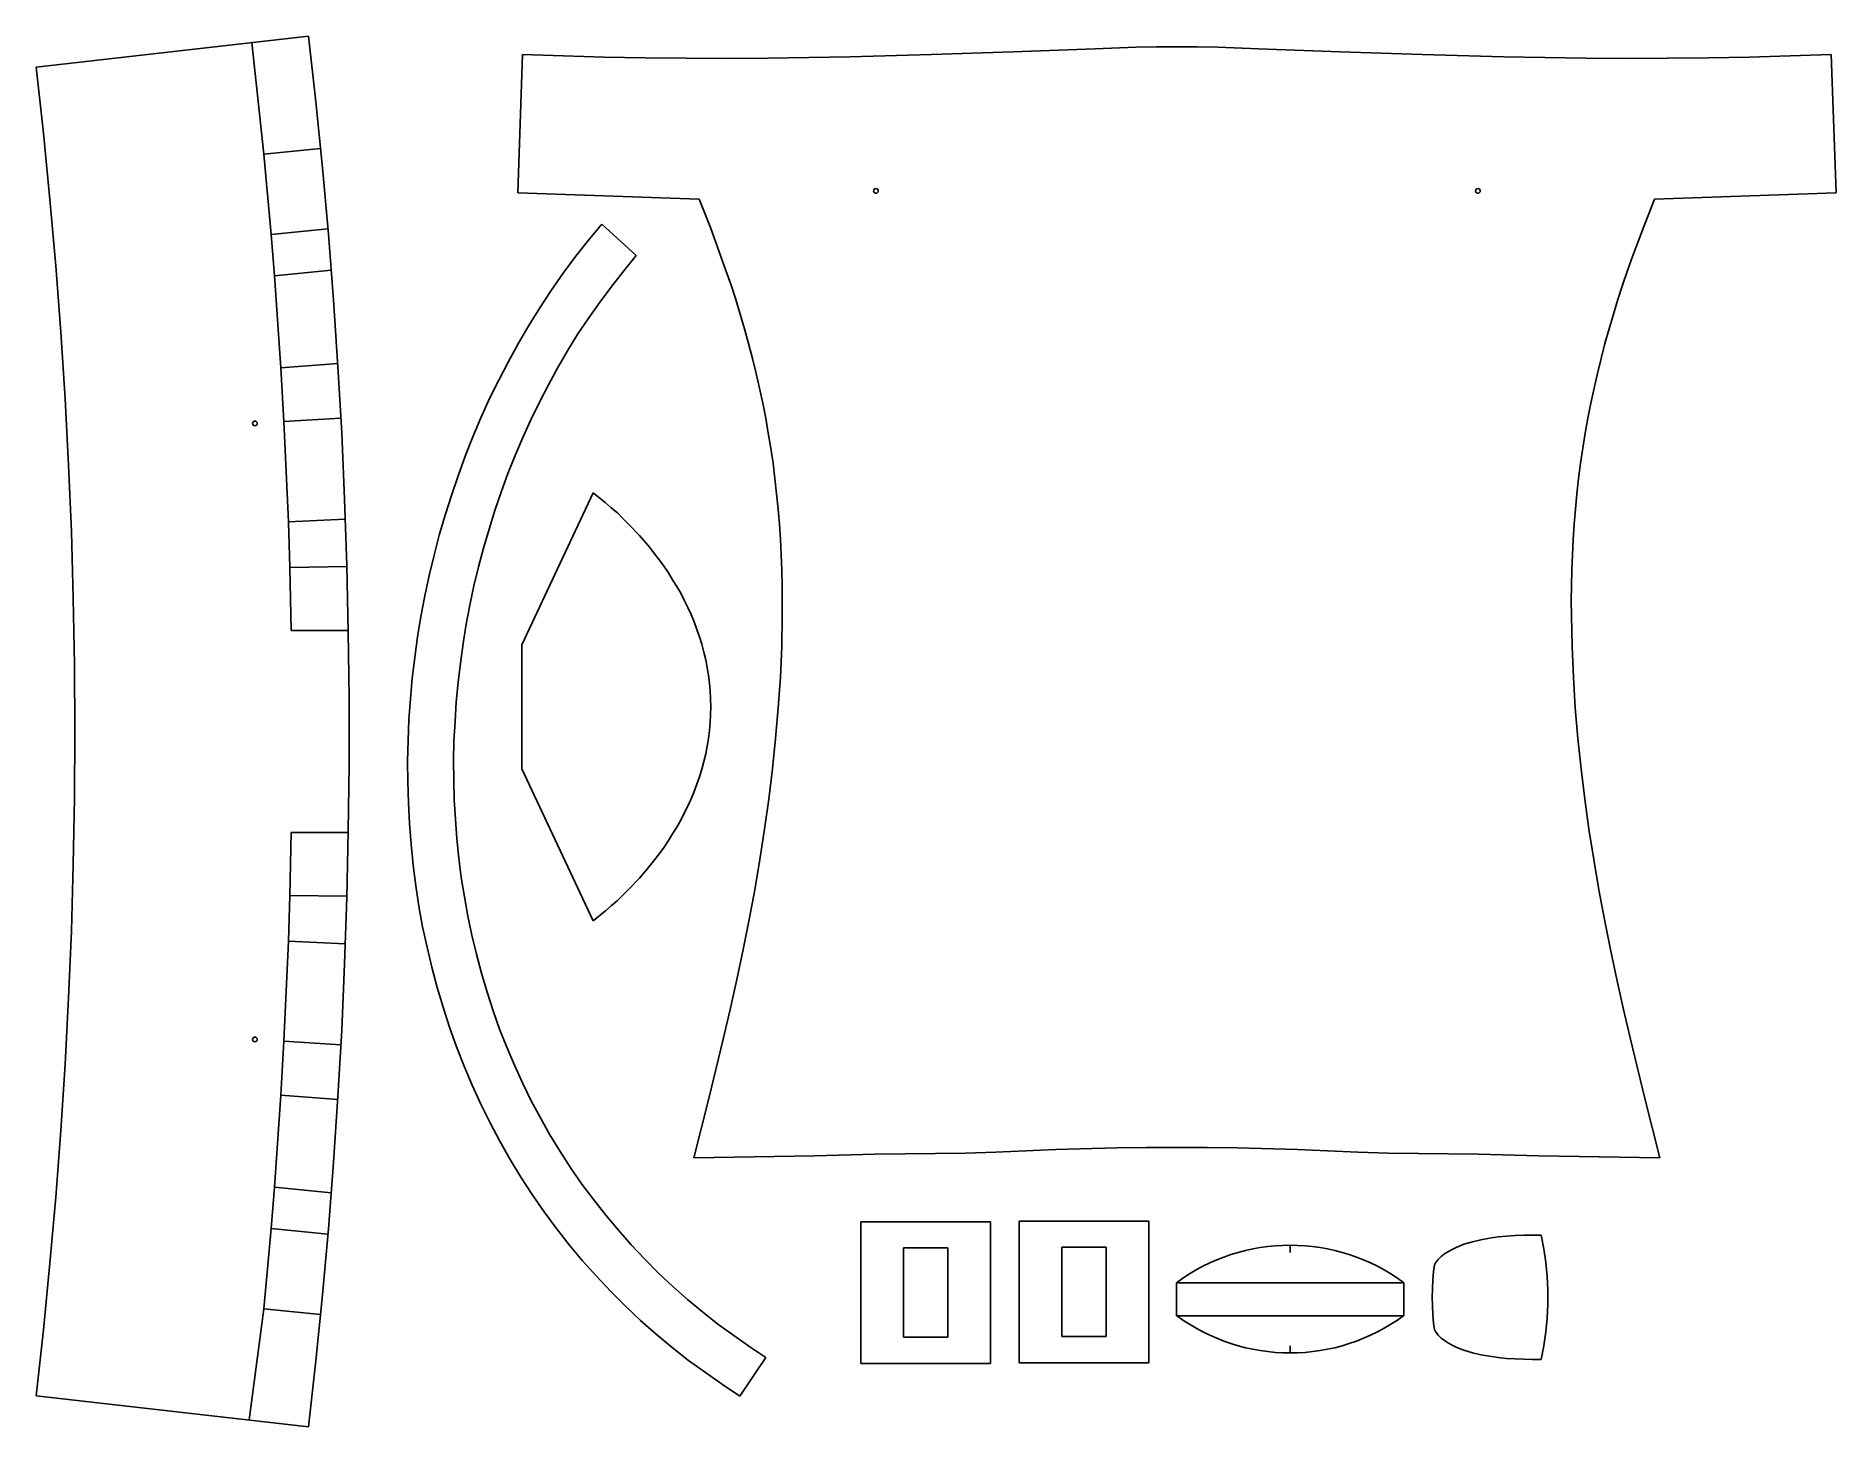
# Model space of a CAD drawing. Extents: x 14 to 489, y 9 to 375.
import ezdxf

# ---------------------------------------------------------------- set-up
doc = ezdxf.new("R2010")
doc.units = 0
doc.layers.add('Layer_1', color=7, linetype='CONTINUOUS')

msp = doc.modelspace()

# ---------------------------------------------------------------- linework, layer by layer
at = {"layer": 'Layer_1', "color": 7}
for p, q in [((86.229268, 375.304609), (14.392321, 367.118773)), ((86.229268, 375.304609), (88.164099, 357.940714)), ((141.419514, 333.933987), (142.709411, 370.398174)), ((142.709411, 370.398174), (153.475032, 370.050897)), ((228.983166, 369.802841), (250.514408, 370.398174)), ((250.514408, 370.398174), (272.095265, 371.142341)), ((272.095265, 371.142341), (293.676093, 371.936119)), ((293.676093, 371.936119), (304.441714, 372.38262)), ((304.441714, 372.38262), (309.849346, 372.481841)), ((309.849346, 372.481841), (315.207335, 372.481841)), ((320.614967, 372.481841), (315.207335, 372.481841)), ((326.022571, 372.38262), (320.614967, 372.481841)), ((336.788192, 371.936119), (326.022571, 372.38262)), ((358.319405, 371.142341), (336.788192, 371.936119)), ((379.900262, 370.398174), (358.319405, 371.142341)), ((401.481119, 369.802841), (379.900262, 370.398174)), ((487.754874, 370.398174), (476.989281, 370.050897)), ((489.044771, 333.933987), (487.754874, 370.398174)), ((16.327274, 349.655677), (14.392433, 367.118783)), ((153.475032, 370.050897), (164.240653, 369.753229)), ((164.240653, 369.753229), (175.05586, 369.554784)), ((175.05586, 369.554784), (185.821481, 369.455563)), ((185.821481, 369.455563), (196.636717, 369.405951)), ((196.636717, 369.405951), (207.402338, 369.455563)), ((207.402338, 369.455563), (218.167959, 369.604396)), ((218.167959, 369.604396), (228.983166, 369.802841)), ((412.24674, 369.604396), (401.481119, 369.802841)), ((423.061947, 369.455563), (412.24674, 369.604396)), ((433.827568, 369.405951), (423.061947, 369.455563)), ((444.593189, 369.455563), (433.827568, 369.405951)), ((455.408425, 369.554784), (444.593189, 369.455563)), ((466.174045, 369.753229), (455.408425, 369.554784)), ((476.989281, 370.050897), (466.174045, 369.753229)), ((88.164099, 357.940714), (89.900482, 340.527218)), ((18.063666, 332.192548), (16.327274, 349.655677)), ((74.471431, 344.148845), (89.404381, 345.63716)), ((89.900482, 340.527218), (91.488055, 323.0641)), ((189.294254, 332.296819), (141.419514, 333.933987)), ((189.294254, 332.296819), (192.221322, 324.805537)), ((441.170031, 332.296819), (438.242963, 324.805537)), ((441.170031, 332.296819), (489.044771, 333.933987)), ((19.601499, 314.679806), (18.063666, 332.192548)), ((76.40626, 323.014479), (91.33921, 324.502793)), ((91.488055, 323.0641), (92.827537, 305.650583)), ((160.064898, 321.465991), (163.567277, 325.689949)), ((172.671982, 317.39363), (163.567277, 325.689949)), ((192.221322, 324.805537), (194.999546, 317.215032)), ((438.242963, 324.805537), (435.415124, 317.215032)), ((156.676427, 317.134143), (160.064898, 321.465991)), ((20.941014, 297.216687), (19.601499, 314.679806)), ((77.299254, 312.050439), (92.232204, 313.538753)), ((153.422859, 312.73942), (156.676427, 317.134143)), ((166.233546, 309.338467), (169.430276, 313.376519)), ((169.430276, 313.376519), (172.671982, 317.39363)), ((194.999546, 317.215032), (196.339057, 313.444585)), ((196.339057, 313.444585), (197.67854, 309.624527)), ((434.075641, 313.444585), (432.785745, 309.624527)), ((435.415124, 317.215032), (434.075641, 313.444585)), ((150.2832, 308.236806), (153.422859, 312.73942)), ((163.12674, 305.258483), (166.233546, 309.338467)), ((197.67854, 309.624527), (198.918822, 305.804471)), ((432.785745, 309.624527), (431.545463, 305.804471)), ((92.827537, 305.650583), (94.018206, 288.187473)), ((147.27844, 303.671317), (150.2832, 308.236806)), ((160.15784, 301.004673), (163.12674, 305.258483)), ((198.918822, 305.804471), (200.10949, 301.934801)), ((431.545463, 305.804471), (430.354795, 301.934801)), ((144.387601, 298.997963), (147.27844, 303.671317)), ((157.299845, 296.753922), (160.15784, 301.004673)), ((200.10949, 301.934801), (201.250542, 298.065133)), ((430.354795, 301.934801), (429.213742, 298.065133)), ((22.082062, 279.65433), (20.941014, 297.216687)), ((141.586674, 294.282652), (144.387601, 298.997963)), ((154.579766, 292.329373), (157.299845, 296.753922)), ((201.250542, 298.065133), (202.292394, 294.195463)), ((429.213742, 298.065133), (428.122304, 294.195463)), ((138.965614, 289.483498), (141.586674, 294.282652)), ((152.015543, 287.88689), (154.579766, 292.329373)), ((202.292394, 294.195463), (203.334217, 290.276183)), ((203.334217, 290.276183), (204.27684, 286.356901)), ((427.130068, 290.276183), (426.137859, 286.356901)), ((428.122304, 294.195463), (427.130068, 290.276183)), ((78.986023, 287.840194), (93.968596, 288.93164)), ((94.018206, 288.187473), (95.01043, 270.674734)), ((136.413513, 284.597444), (138.965614, 289.483498)), ((149.520279, 283.357508), (152.015543, 287.88689)), ((204.27684, 286.356901), (205.219434, 282.437622)), ((426.137859, 286.356901), (425.244851, 282.437622)), ((134.017265, 279.693458), (136.413513, 284.597444)), ((147.159903, 278.765226), (149.520279, 283.357508)), ((205.219434, 282.437622), (206.013212, 278.518343)), ((425.244851, 282.437622), (424.401458, 278.518343)), ((22.975071, 262.141636), (22.082062, 279.65433)), ((131.734941, 274.681605), (134.017265, 279.693458)), ((144.889452, 274.131011), (147.159903, 278.765226)), ((206.013212, 278.518343), (206.80699, 274.549451)), ((424.401458, 278.518343), (423.60768, 274.549451)), ((94.762388, 274.593994), (79.779822, 273.651423)), ((95.01043, 270.674734), (95.754591, 253.211598)), ((129.608472, 269.651819), (131.734941, 274.681605)), ((142.753892, 269.433896), (144.889452, 274.131011)), ((206.80699, 274.549451), (207.501567, 270.58056)), ((207.501567, 270.58056), (208.146501, 266.611669)), ((422.913131, 270.58056), (422.268169, 266.611669)), ((423.60768, 274.549451), (422.913131, 270.58056)), ((127.595912, 264.514142), (129.608472, 269.651819)), ((140.708259, 264.694848), (142.753892, 269.433896)), ((208.146501, 266.611669), (208.741821, 262.642778)), ((422.268169, 266.611669), (421.672849, 262.642778)), ((23.719238, 244.628895), (22.975071, 262.141636)), ((125.694259, 259.379523), (127.595912, 264.514142)), ((138.81848, 259.937867), (140.708259, 264.694848)), ((208.741821, 262.642778), (209.23794, 258.624275)), ((421.672849, 262.642778), (421.176731, 258.624275)), ((123.927495, 254.182005), (125.694259, 259.379523)), ((137.042624, 255.073019), (138.81848, 259.937867)), ((209.23794, 258.624275), (209.684443, 254.605772)), ((421.176731, 258.624275), (420.730227, 254.605772)), ((95.754591, 253.211598), (96.349939, 235.698869)), ((122.271623, 248.98752), (123.927495, 254.182005)), ((135.37766, 250.211205), (137.042624, 255.073019)), ((142.539106, 214.783413), (161.292124, 254.869215)), ((164.516851, 252.289421), (161.292124, 254.869215)), ((166.104408, 250.949938), (164.516851, 252.289421)), ((209.684443, 254.605772), (210.081332, 250.587271)), ((420.730227, 254.605772), (420.333338, 250.587271)), ((95.953048, 247.952805), (80.970483, 247.258263)), ((120.729662, 243.685143), (122.271623, 248.98752)), ((133.847587, 245.28649), (135.37766, 250.211205)), ((167.691964, 249.560812), (166.104408, 250.949938)), ((169.180292, 248.1221), (167.691964, 249.560812)), ((170.668619, 246.633772), (169.180292, 248.1221)), ((210.081332, 250.587271), (210.428607, 246.568768)), ((420.333338, 250.587271), (420.035678, 246.568768)), ((24.215324, 227.066545), (23.719238, 244.628895)), ((119.364537, 238.409824), (120.729662, 243.685143)), ((132.407439, 240.319843), (133.847587, 245.28649)), ((173.496457, 243.607475), (170.668619, 246.633772)), ((176.225066, 240.432362), (173.496457, 243.607475)), ((210.428607, 246.568768), (210.67668, 242.550265)), ((210.67668, 242.550265), (210.875111, 238.531762)), ((419.738018, 242.550265), (419.53956, 238.531762)), ((420.035678, 246.568768), (419.738018, 242.550265)), ((118.068359, 233.04758), (119.364537, 238.409824)), ((131.078172, 235.356204), (132.407439, 240.319843)), ((177.514963, 238.795191), (176.225066, 240.432362)), ((178.80486, 237.108434), (177.514963, 238.795191)), ((210.875111, 238.531762), (211.023955, 234.513262)), ((419.53956, 238.531762), (419.390744, 234.513262)), ((81.317775, 235.202746), (96.349946, 235.401206)), ((96.349939, 235.698869), (96.746835, 218.186144)), ((116.949016, 227.712395), (118.068359, 233.04758)), ((129.883807, 230.329689), (131.078172, 235.356204)), ((179.995527, 235.421648), (178.80486, 237.108434)), ((181.186195, 233.734862), (179.995527, 235.421648)), ((182.277633, 231.948875), (181.186195, 233.734862)), ((211.023955, 234.513262), (211.123156, 230.445147)), ((419.390744, 234.513262), (419.291514, 230.445147)), ((128.82433, 225.240276), (129.883807, 230.329689)), ((183.369071, 230.16286), (182.277633, 231.948875)), ((184.410922, 228.376873), (183.369071, 230.16286)), ((185.353516, 226.541243), (184.410922, 228.376873)), ((211.123156, 230.445147), (211.17277, 226.426644)), ((419.291514, 230.445147), (419.2419, 226.426644)), ((24.562622, 209.504181), (24.215324, 227.066545)), ((115.898619, 222.290285), (116.949016, 227.712395)), ((127.851739, 220.219803), (128.82433, 225.240276)), ((186.296138, 224.656027), (185.353516, 226.541243)), ((187.139531, 222.77081), (186.296138, 224.656027)), ((211.17277, 226.426644), (211.17277, 222.408144)), ((419.2419, 226.426644), (419.291514, 222.408144)), ((96.746818, 218.583018), (81.714651, 218.58301)), ((115.025061, 216.895232), (115.898619, 222.290285)), ((127.014051, 215.136455), (127.851739, 220.219803)), ((187.982924, 220.83598), (187.139531, 222.77081)), ((188.677473, 218.851534), (187.982924, 220.83598)), ((189.372022, 216.916675), (188.677473, 218.851534)), ((211.17277, 222.408144), (211.023955, 214.321534)), ((419.291514, 222.408144), (419.440358, 214.321534)), ((96.746835, 218.186144), (96.945276, 200.723)), ((114.28638, 211.437254), (115.025061, 216.895232)), ((126.311241, 209.990182), (127.014051, 215.136455)), ((142.539106, 182.139268), (142.539106, 214.783413)), ((189.96737, 214.932229), (189.372022, 216.916675)), ((190.513075, 212.898197), (189.96737, 214.932229)), ((211.023955, 214.321534), (210.67668, 206.234908)), ((419.440358, 214.321534), (419.787633, 206.234908)), ((24.661832, 191.941841), (24.562622, 209.504181)), ((113.613628, 206.003277), (114.28638, 211.437254)), ((125.69534, 204.9129), (126.311241, 209.990182)), ((191.009193, 210.864137), (190.513075, 212.898197)), ((191.406082, 208.830077), (191.009193, 210.864137)), ((113.141698, 200.530398), (113.613628, 206.003277)), ((125.214317, 199.772693), (125.69534, 204.9129)), ((191.753357, 206.746402), (191.406082, 208.830077)), ((192.00143, 204.712341), (191.753357, 206.746402)), ((192.199861, 202.628666), (192.00143, 204.712341)), ((210.67668, 206.234908), (210.130947, 198.197896)), ((419.787633, 206.234908), (420.283723, 198.197896)), ((96.945276, 200.723), (96.945267, 183.210283)), ((112.735697, 195.08152), (113.141698, 200.530398)), ((124.88915, 194.614553), (125.214317, 199.772693)), ((192.29909, 200.54502), (192.199861, 202.628666)), ((192.348705, 198.461345), (192.29909, 200.54502)), ((112.530516, 189.593742), (112.735697, 195.08152)), ((124.608946, 189.435446), (124.88915, 194.614553)), ((192.199861, 194.293986), (192.29909, 196.377661)), ((192.29909, 196.377661), (192.348705, 198.461345)), ((210.130947, 198.197896), (209.436398, 190.111298)), ((420.283723, 198.197896), (420.9783, 190.111298)), ((24.562619, 174.379508), (24.661832, 191.941841)), ((191.406082, 188.092604), (191.753357, 190.126665)), ((191.753357, 190.126665), (192.00143, 192.21034)), ((192.00143, 192.21034), (192.199861, 194.293986)), ((209.436398, 190.111298), (208.593005, 182.123901)), ((420.9783, 190.111298), (421.821693, 182.123901)), ((112.391255, 184.129937), (112.530516, 189.593742)), ((124.505568, 184.283371), (124.608946, 189.435446)), ((190.513075, 184.024484), (191.009193, 186.058544)), ((191.009193, 186.058544), (191.406082, 188.092604)), ((96.945267, 183.210283), (96.746835, 165.697572)), ((112.407865, 178.648224), (112.391255, 184.129937)), ((124.558046, 179.113363), (124.505568, 184.283371)), ((142.539106, 182.139268), (161.292124, 142.003852)), ((189.372022, 180.005978), (189.96737, 181.990424)), ((189.96737, 181.990424), (190.513075, 184.024484)), ((208.593005, 182.123901), (207.650383, 174.136503)), ((421.821693, 182.123901), (422.813902, 174.136503)), ((112.580317, 173.148553), (112.407865, 178.648224)), ((124.676444, 173.967329), (124.558046, 179.113363)), ((187.139531, 174.15187), (187.93331, 176.086701)), ((187.93331, 176.086701), (188.677473, 178.021561)), ((188.677473, 178.021561), (189.372022, 180.005978)), ((24.215342, 156.866778), (24.562619, 174.379508)), ((112.863663, 167.651914), (112.580317, 173.148553)), ((124.971678, 168.848354), (124.676444, 173.967329)), ((185.353516, 170.381438), (186.296138, 172.266654)), ((186.296138, 172.266654), (187.139531, 174.15187)), ((207.650383, 174.136503), (206.50933, 166.149106)), ((422.813902, 174.136503), (423.90534, 166.149106)), ((113.278872, 162.203275), (112.863663, 167.651914)), ((125.356826, 163.687419), (124.971678, 168.848354)), ((182.277633, 164.92422), (183.369071, 166.710206)), ((183.369071, 166.710206), (184.410922, 168.545808)), ((184.410922, 168.545808), (185.353516, 170.381438)), ((206.50933, 166.149106), (205.269048, 158.161709)), ((423.90534, 166.149106), (425.145622, 158.161709)), ((96.746821, 165.350273), (81.714655, 165.350265)), ((96.746835, 165.697572), (96.349924, 148.184835)), ((113.849938, 156.736702), (113.278872, 162.203275)), ((125.873837, 158.574484), (125.356826, 163.687419)), ((178.80486, 159.764661), (179.995527, 161.451419)), ((179.995527, 161.451419), (181.186195, 163.187819)), ((181.186195, 163.187819), (182.277633, 164.92422)), ((23.719226, 139.304425), (24.215342, 156.866778)), ((114.531898, 151.273161), (113.849938, 156.736702)), ((126.546704, 153.443615), (125.873837, 158.574484)), ((176.225066, 156.490319), (177.514963, 158.12749)), ((177.514963, 158.12749), (178.80486, 159.764661)), ((205.269048, 158.161709), (203.929565, 150.223927)), ((425.145622, 158.161709), (426.534748, 150.223927)), ((127.351434, 148.360745), (126.546704, 153.443615)), ((170.668619, 150.288908), (173.496457, 153.315206)), ((173.496457, 153.315206), (176.225066, 156.490319)), ((81.317757, 148.680914), (96.34994, 148.532106)), ((96.349924, 148.184835), (95.754612, 130.721712)), ((115.366676, 145.902561), (114.531898, 151.273161)), ((128.267057, 143.280908), (127.351434, 148.360745)), ((166.104408, 145.972743), (167.691964, 147.361869)), ((167.691964, 147.361869), (170.668619, 150.288908)), ((203.929565, 150.223927), (202.44121, 142.335759)), ((426.534748, 150.223927), (428.023075, 142.335759)), ((116.336355, 140.469087), (115.366676, 145.902561)), ((129.293563, 138.204079), (128.267057, 143.280908)), ((161.292124, 142.003852), (164.566466, 144.63326)), ((164.566466, 144.63326), (166.104408, 145.972743)), ((22.975052, 121.74207), (23.719226, 139.304425)), ((117.503815, 135.107585), (116.336355, 140.469087)), ((130.517862, 133.199248), (129.293563, 138.204079)), ((202.44121, 142.335759), (200.853653, 134.447591)), ((428.023075, 142.335759), (429.561017, 134.447591)), ((95.953037, 135.930889), (80.970474, 136.675032)), ((118.737206, 129.770084), (117.503815, 135.107585)), ((131.853054, 128.197451), (130.517862, 133.199248)), ((200.853653, 134.447591), (199.166896, 126.559423)), ((429.561017, 134.447591), (431.247803, 126.559423)), ((95.754612, 130.721712), (95.010434, 113.208962)), ((120.14741, 124.459589), (118.737206, 129.770084)), ((133.320109, 123.243652), (131.853054, 128.197451)), ((121.755407, 119.221093), (120.14741, 124.459589)), ((199.166896, 126.559423), (197.430495, 118.671256)), ((431.247803, 126.559423), (433.03379, 118.671256)), ((22.082055, 104.229332), (22.975052, 121.74207)), ((123.429348, 114.006622), (121.755407, 119.221093)), ((134.919014, 118.337827), (133.320109, 123.243652)), ((197.430495, 118.671256), (195.594894, 110.832674)), ((433.03379, 118.671256), (434.819805, 110.832674)), ((125.280089, 108.819133), (123.429348, 114.006622)), ((136.649793, 113.480027), (134.919014, 118.337827)), ((94.762383, 109.339306), (79.779824, 110.281901)), ((95.010434, 113.208962), (94.018217, 95.745847)), ((138.533377, 108.715141), (136.649793, 113.480027)), ((195.594894, 110.832674), (191.774818, 95.205183)), ((434.819805, 110.832674), (438.639852, 95.205183)), ((127.283673, 103.724635), (125.280089, 108.819133)), ((140.527869, 103.953314), (138.533377, 108.715141)), ((20.940997, 86.716621), (22.082055, 104.229332)), ((129.419106, 98.67811), (127.283673, 103.724635)), ((142.675189, 99.284453), (140.527869, 103.953314)), ((78.986036, 96.093136), (93.968594, 94.952061)), ((94.018217, 95.745847), (92.827549, 78.282736)), ((131.686402, 93.679584), (129.419106, 98.67811)), ((144.978356, 94.597631), (142.675189, 99.284453)), ((191.774818, 95.205183), (187.855542, 79.577663)), ((438.639852, 95.205183), (442.559129, 79.577663)), ((134.151491, 88.753057), (131.686402, 93.679584)), ((147.410357, 90.069708), (144.978356, 94.597631)), ((19.601518, 69.203888), (20.940997, 86.716621)), ((136.703467, 83.895471), (134.151491, 88.753057)), ((149.908278, 85.565759), (147.410357, 90.069708)), ((152.624959, 81.178775), (149.908278, 85.565759)), ((139.408272, 79.13085), (136.703467, 83.895471)), ((155.428539, 76.860757), (152.624959, 81.178775)), ((251.55626, 80.669101), (259.494042, 80.76833)), ((259.494042, 80.76833), (267.481411, 81.06599)), ((267.481411, 81.06599), (275.419194, 81.413293)), ((275.419194, 81.413293), (283.356976, 81.710953)), ((283.356976, 81.710953), (299.282156, 82.157456)), ((299.282156, 82.157456), (307.269553, 82.256658)), ((307.269553, 82.256658), (315.207335, 82.306272)), ((323.194732, 82.256658), (315.207335, 82.306272)), ((331.132515, 82.157456), (323.194732, 82.256658)), ((347.057694, 81.710953), (331.132515, 82.157456)), ((354.995477, 81.413293), (347.057694, 81.710953)), ((362.982874, 81.06599), (354.995477, 81.413293)), ((370.920656, 80.76833), (362.982874, 81.06599)), ((378.908053, 80.669101), (370.920656, 80.76833)), ((92.827549, 78.282736), (91.488036, 60.819607)), ((142.265908, 74.459194), (139.408272, 79.13085)), ((158.363983, 72.590737), (155.428539, 76.860757)), ((187.855542, 79.577663), (203.780721, 79.776122)), ((203.780721, 79.776122), (219.705901, 80.073782)), ((219.705901, 80.073782), (235.63108, 80.470671)), ((235.63108, 80.470671), (243.568863, 80.619515)), ((243.568863, 80.619515), (251.55626, 80.669101)), ((386.845836, 80.619515), (378.908053, 80.669101)), ((394.783618, 80.470671), (386.845836, 80.619515)), ((410.708798, 80.073782), (394.783618, 80.470671)), ((426.633949, 79.776122), (410.708798, 80.073782)), ((442.559129, 79.577663), (426.633949, 79.776122)), ((77.299271, 71.833282), (92.232205, 70.344959)), ((145.255395, 69.835511), (142.265908, 74.459194)), ((161.473212, 68.458624), (158.363983, 72.590737)), ((18.063553, 51.740763), (19.601518, 69.203888)), ((148.352748, 65.325761), (145.255395, 69.835511)), ((164.624378, 64.416443), (161.473212, 68.458624)), ((151.668861, 60.932976), (148.352748, 65.325761)), ((167.973323, 60.446236), (164.624378, 64.416443)), ((266.095225, 62.648463), (231.913148, 62.648463)), ((231.913148, 62.648463), (231.913148, 25.340885)), ((266.095225, 62.648463), (266.095225, 25.340885)), ((307.836852, 62.819863), (273.654776, 62.819863)), ((273.654776, 62.819863), (273.654776, 25.512285)), ((307.836852, 62.819863), (307.836852, 25.512285)), ((76.406256, 60.869227), (91.339221, 59.380878)), ((91.488036, 60.819607), (89.900486, 43.406111)), ((155.026901, 56.630096), (151.668861, 60.932976)), ((171.364217, 56.565986), (167.973323, 60.446236)), ((393.171988, 57.436989), (390.939497, 56.742412)), ((395.404479, 57.933079), (393.171988, 57.436989)), ((397.636998, 58.329968), (395.404479, 57.933079)), ((399.919103, 58.677243), (397.636998, 58.329968)), ((402.151594, 58.875702), (399.919103, 58.677243)), ((404.433727, 59.074132), (402.151594, 58.875702)), ((406.715833, 59.123747), (404.433727, 59.074132)), ((409.047553, 59.173361), (406.715833, 59.123747)), ((411.280043, 59.173361), (409.047553, 59.173361)), ((411.974621, 55.551745), (411.280043, 59.173361)), ((158.53777, 52.420183), (155.026901, 56.630096)), ((162.201459, 48.303208), (158.53777, 52.420183)), ((174.928886, 52.823616), (171.364217, 56.565986)), ((178.535504, 49.171204), (174.928886, 52.823616)), ((254.833496, 55.851733), (243.174876, 55.851733)), ((243.174876, 55.851733), (243.174876, 32.236816)), ((254.833496, 32.236816), (254.833496, 55.851733)), ((296.575124, 56.023133), (284.916504, 56.023133)), ((284.916504, 56.023133), (284.916504, 32.408216)), ((296.575124, 32.408216), (296.575124, 56.023133)), ((345.079801, 54.597649), (345.079801, 56.433262)), ((384.142767, 52.723906), (383.398604, 51.830927)), ((384.936546, 53.517684), (384.142767, 52.723906)), ((385.829553, 54.212261), (384.936546, 53.517684)), ((386.821762, 54.857196), (385.829553, 54.212261)), ((387.813999, 55.402929), (386.821762, 54.857196)), ((388.855822, 55.899019), (387.813999, 55.402929)), ((389.897646, 56.345523), (388.855822, 55.899019)), ((390.939497, 56.742412), (389.897646, 56.345523)), ((412.520325, 51.930128), (411.974621, 55.551745)), ((16.327169, 34.228038), (18.063553, 51.740763)), ((165.973012, 44.300167), (162.201459, 48.303208)), ((182.294938, 45.611733), (178.535504, 49.171204)), ((382.902485, 49.598408), (382.704027, 47.365917)), ((383.051329, 50.739461), (382.902485, 49.598408)), ((383.15053, 51.334808), (383.051329, 50.739461)), ((383.398604, 51.830927), (383.15053, 51.334808)), ((412.8676, 48.308511), (412.520325, 51.930128)), ((413.066059, 44.637308), (412.8676, 48.308511)), ((89.900486, 43.406111), (88.164092, 25.992598)), ((169.852434, 40.411057), (165.973012, 44.300167)), ((186.16224, 42.166193), (182.294938, 45.611733)), ((315.114686, 46.610255), (315.114686, 37.928306)), ((375.09453, 46.610255), (375.09453, 37.928306)), ((382.604826, 45.034197), (382.555211, 42.752063)), ((382.555211, 42.801678), (382.604826, 40.519573)), ((382.704027, 47.365917), (382.604826, 45.034197)), ((413.066059, 40.966076), (413.066059, 44.637308)), ((74.471428, 39.734881), (89.404393, 38.246533)), ((173.83972, 36.63588), (169.852434, 40.411057)), ((190.113403, 38.900492), (186.16224, 42.166193)), ((194.196426, 35.682791), (190.113403, 38.900492)), ((382.604826, 40.519573), (382.704027, 38.237467)), ((382.704027, 38.237467), (382.902485, 35.955362)), ((412.8676, 37.294845), (413.066059, 40.966076)), ((14.392323, 16.814528), (16.327169, 34.228038)), ((177.955821, 33.019548), (173.83972, 36.63588)), ((198.38428, 32.689894), (194.196426, 35.682791)), ((382.902485, 35.955362), (383.051329, 34.814281)), ((383.051329, 34.814281), (383.15053, 34.268576)), ((383.15053, 34.268576), (383.398604, 33.722843)), ((383.398604, 33.722843), (384.142767, 32.829835)), ((411.974621, 30.002025), (412.520325, 33.623614)), ((412.520325, 33.623614), (412.8676, 37.294845)), ((182.113871, 29.493174), (177.955821, 33.019548)), ((186.466673, 26.149673), (182.113871, 29.493174)), ((202.593114, 29.741989), (198.38428, 32.689894)), ((206.888834, 26.863024), (202.593114, 29.741989)), ((243.174876, 32.236816), (254.833496, 32.236816)), ((284.916504, 32.408216), (296.575124, 32.408216)), ((345.079801, 29.940912), (345.079801, 28.105302)), ((384.142767, 32.829835), (384.936546, 32.036057)), ((384.936546, 32.036057), (385.829553, 31.341508)), ((385.829553, 31.341508), (386.821762, 30.696574)), ((386.821762, 30.696574), (387.813999, 30.150841)), ((387.813999, 30.150841), (388.855822, 29.654751)), ((388.855822, 29.654751), (389.897646, 29.208247)), ((389.897646, 29.208247), (390.939497, 28.811358)), ((390.939497, 28.811358), (393.171988, 28.166395)), ((411.280043, 26.380408), (411.974621, 30.002025)), ((88.164092, 25.992598), (86.229276, 8.579062)), ((190.92734, 22.920105), (186.466673, 26.149673)), ((199.953497, 16.685745), (206.888834, 26.863024)), ((231.913148, 25.340885), (266.095225, 25.340885)), ((273.654776, 25.512285), (307.836852, 25.512285)), ((393.171988, 28.166395), (395.404479, 27.62069)), ((395.404479, 27.62069), (397.636998, 27.223801)), ((397.636998, 27.223801), (399.919103, 26.926113)), ((399.919103, 26.926113), (402.151594, 26.678068)), ((402.151594, 26.678068), (404.433727, 26.529224)), ((404.433727, 26.529224), (406.715833, 26.430023)), ((406.715833, 26.430023), (409.047553, 26.380408)), ((409.047553, 26.380408), (411.280043, 26.380408)), ((195.429935, 19.780442), (190.92734, 22.920105)), ((199.953497, 16.685745), (195.429935, 19.780442)), ((86.229276, 8.579062), (14.392323, 16.814528))]:
    msp.add_line(p, q, dxfattribs=at)
at = {"layer": 'Layer_1', "color": 1}
for p, q in [((74.471431, 344.148845), (71.296312, 373.61787)), ((76.40626, 323.014479), (74.471431, 344.148845)), ((77.299254, 312.050439), (76.40626, 323.014479)), ((78.986023, 287.840194), (77.299254, 312.050439)), ((79.779822, 273.651423), (78.986023, 287.840194)), ((80.970483, 247.258263), (79.779822, 273.651423)), ((81.317775, 235.202746), (80.970483, 247.258263)), ((81.714651, 218.58301), (81.317775, 235.202746)), ((81.714655, 165.350265), (81.317757, 148.680914)), ((81.317757, 148.680914), (80.970474, 136.675032)), ((80.970474, 136.675032), (79.779824, 110.281901)), ((79.779824, 110.281901), (78.986036, 96.093136)), ((78.986036, 96.093136), (77.299271, 71.833282)), ((77.299271, 71.833282), (76.406256, 60.869227)), ((76.406256, 60.869227), (74.471428, 39.734881)), ((315.114686, 46.610263), (375.09453, 46.610263)), ((74.471428, 39.734881), (70.631884, 10.451484)), ((315.114686, 37.928306), (375.09453, 37.928306))]:
    msp.add_line(p, q, dxfattribs=at)
at = {"layer": 'Layer_1', "color": 7}
for points in [[(235.854318, 335.075042), (235.511813, 335.075042), (235.234191, 334.797384), (235.234191, 334.454904)], [(235.234191, 334.454904), (235.234191, 334.112422), (235.511813, 333.834763), (235.854318, 333.834763)], [(236.474473, 334.454904), (236.474473, 334.797384), (236.196823, 335.075042), (235.854318, 335.075042)], [(235.854318, 333.834763), (236.196823, 333.834763), (236.474473, 334.112422), (236.474473, 334.454904)], [(394.609967, 335.075042), (394.26749, 335.075042), (393.98984, 334.797384), (393.98984, 334.454904)], [(393.98984, 334.454904), (393.98984, 334.112422), (394.26749, 333.834763), (394.609967, 333.834763)], [(395.230122, 334.454904), (395.230122, 334.797384), (394.952444, 335.075042), (394.609967, 335.075042)], [(394.609967, 333.834763), (394.952444, 333.834763), (395.230122, 334.112422), (395.230122, 334.454904)], [(72.114892, 273.800218), (71.77241, 273.800228), (71.494762, 273.522553), (71.494749, 273.180099)], [(71.494749, 273.180099), (71.494768, 272.837619), (71.772417, 272.55994), (72.114899, 272.55993)], [(72.735037, 273.180106), (72.735021, 273.522558), (72.457372, 273.800237), (72.114892, 273.800218)], [(72.114899, 272.55993), (72.457379, 272.559949), (72.735027, 272.837623), (72.735037, 273.180106)], [(72.114891, 111.373349), (71.772411, 111.373331), (71.494761, 111.095684), (71.494751, 110.753201)], [(71.494751, 110.753201), (71.494767, 110.410749), (71.772413, 110.133099), (72.114896, 110.133089)], [(72.735039, 110.753208), (72.735049, 111.095691), (72.457374, 111.373339), (72.114891, 111.373349)], [(72.114896, 110.133089), (72.457378, 110.133079), (72.735029, 110.410726), (72.735039, 110.753208)], [(375.083919, 46.628447), (357.25721, 59.76767), (332.952006, 59.76767), (315.125298, 46.628447)], [(315.125298, 37.959726), (332.952006, 24.820503), (357.25721, 24.820503), (375.083919, 37.959726)]]:
    msp.add_open_spline(points, degree=3, dxfattribs=at)

doc.saveas('drawing.dxf')
